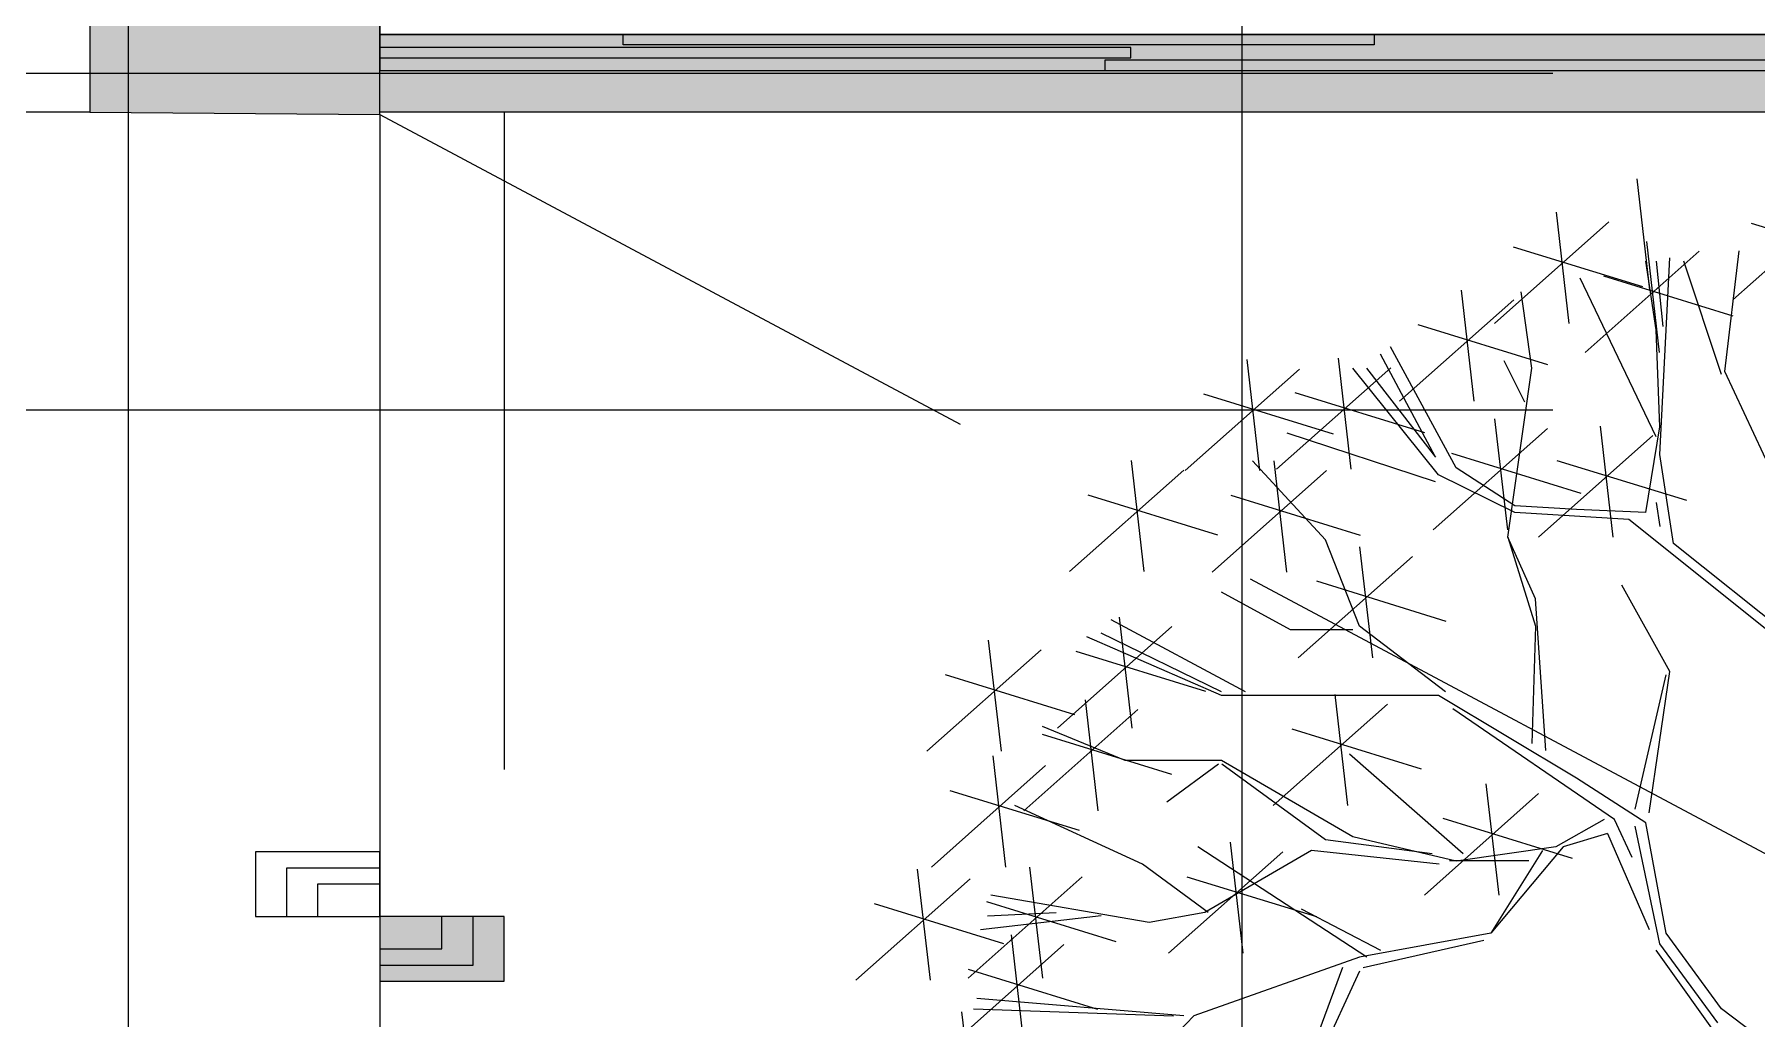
# Model space of a CAD drawing. Header units: metres. Extents: x -54 to 264, y -14 to 31.
# Drawn here: x 26.054 to 29.379, y 1.549 to 3.45 of the extents above; entities that cross this region are included whole.
import ezdxf

# ---------------------------------------------------------------- set-up
doc = ezdxf.new("R2010")
doc.units = ezdxf.units.M
doc.header["$LTSCALE"] = 0.001
doc.linetypes.add('CENTERX2', pattern=[101.6, 63.5, -12.7, 12.7, -12.7])
doc.linetypes.add('HIDDENX2', pattern=[19.05, 12.7, -6.35])
doc.layers.get('0').update_dxf_attribs({"lineweight": 13, "true_color": 0x000000})
for name, color, linetype, lineweight, true_color in [('JACH-Anotaciones-Cambios deNivelPiso', 7, 'Continuous', 13, 0x000000), ('JACH-Anotaciones-Cambios deNivelPiso @ 0.05', 7, 'Continuous', 13, 0x000000), ('JACH-Anotaciones-Cambios deNivelPiso @ 0.075', 7, 'Continuous', 13, 0x000000), ('JACH-Anotaciones-Cambios deNivelPiso @ 0.1', 7, 'Continuous', 13, 0x000000), ('Jach-Anotaciones-Hatch-Lum100%', 7, 'Continuous', 13, 0x000000), ('Jach-Anotaciones-Hatch-Lum50%', 9, 'Continuous', 13, 0x808080), ('Jach-Anotaciones-Hatch-Lum80%', 250, 'Continuous', 13, 0x333333), ('JACH-Anotaciones-Lineas-EJES', 7, 'CENTERX2', 9, 0x666666), ('JACH-Arq-Lineas-Piso', 7, 'Continuous', 13, 0x1a1a1a), ('JACH-Arq-Lineas-Proyeccion', 250, 'HIDDENX2', 13, 0x333333), ('JACH-Arq-Mobiliario01-', 250, 'Continuous', 9, 0x333333), ('JACH-ArqPaisaje-Vegetación', 7, 'Continuous', 13, 0x999999)]:
    doc.layers.add(name, color=color, linetype=linetype, lineweight=lineweight, true_color=true_color)
doc.layers.add('JACH-Arq-Muros01-Carga', color=3, linetype='Continuous', lineweight=25)

# ---------------------------------------------------------------- blocks, each defined once
blk = doc.blocks.new('A$C65703694')
at = {"linetype": 'ByBlock'}
for p, q in [((0.6921, 1.2927), (0.7017, 1.2098)), ((0.849, 1.2781), (0.7637, 1.2023)), ((0.6713, 1.2605), (0.586, 1.1848)), ((0.6319, 1.2677), (0.6415, 1.1848)), ((0.7774, 1.2596), (0.874, 1.2298)), ((0.5998, 1.242), (0.6963, 1.2122)), ((0.7387, 1.2387), (0.6535, 1.163)), ((0.6994, 1.2459), (0.7089, 1.163)), ((0.7093, 1.087), (0.7168, 1.2338)), ((0.7579, 1.1488), (0.7684, 1.239)), ((0.7067, 1.1799), (0.6988, 1.2311)), ((0.7067, 1.2311), (0.7115, 1.1825)), ((0.7553, 1.1466), (0.7273, 1.2311)), ((0.5611, 1.2095), (0.5706, 1.1266)), ((0.6139, 1.1514), (0.606, 1.2084)), ((0.7067, 1.1002), (0.6498, 1.2184)), ((0.6672, 1.2202), (0.7637, 1.1904)), ((0.6004, 1.2023), (0.5152, 1.1266)), ((0.5289, 1.1839), (0.6254, 1.154)), ((0.7093, 1.1076), (0.7067, 1.1799)), ((0.4012, 1.1578), (0.4108, 1.0749)), ((0.4693, 1.1588), (0.4788, 1.0759)), ((0.5421, 1.0849), (0.5009, 1.1619)), ((0.5574, 1.077), (0.5084, 1.1672)), ((0.6086, 1.126), (0.5933, 1.1567)), ((0.4406, 1.1506), (0.3553, 1.0749)), ((0.5086, 1.1517), (0.4234, 1.0759)), ((0.5443, 1.0717), (0.4803, 1.1514)), ((0.4904, 1.1514), (0.5421, 1.0849)), ((0.5959, 1.0253), (0.6139, 1.1514)), ((0.7938, 1.0717), (0.7579, 1.1488)), ((0.369, 1.1321), (0.4656, 1.1023)), ((0.4371, 1.1332), (0.5337, 1.1034)), ((0.6254, 1.1064), (0.5402, 1.0306)), ((0.5861, 1.1135), (0.5956, 1.0306)), ((0.6648, 1.1081), (0.6743, 1.0252)), ((0.6988, 1.0437), (0.7093, 1.1076)), ((0.5421, 1.0665), (0.4313, 1.1028)), ((0.7041, 1.101), (0.6189, 1.0252)), ((0.3149, 1.0825), (0.3244, 0.9996)), ((0.4598, 1.0231), (0.4055, 1.0822)), ((0.4214, 1.0821), (0.4309, 0.9992)), ((0.5539, 1.0879), (0.6505, 1.0581)), ((0.6326, 1.0825), (0.7292, 1.0527)), ((0.7194, 1.0205), (0.7093, 1.087)), ((0.3542, 1.0753), (0.269, 0.9996)), ((0.4607, 1.075), (0.3755, 0.9992)), ((0.6012, 1.0437), (0.5443, 1.0717)), ((0.6012, 1.0485), (0.5574, 1.077)), ((0.2827, 1.0569), (0.3793, 1.027)), ((0.3892, 1.0565), (0.4858, 1.0267)), ((0.6471, 1.0459), (0.6012, 1.0485)), ((0.6861, 1.0384), (0.6012, 1.0437)), ((0.6988, 1.0437), (0.6471, 1.0459)), ((0.7067, 1.0511), (0.7093, 1.0332)), ((0.7991, 0.9482), (0.6861, 1.0384)), ((0.4852, 0.9587), (0.4598, 1.0231)), ((0.4854, 1.0181), (0.4949, 0.9352)), ((0.6165, 0.9793), (0.5959, 1.0253)), ((0.5959, 1.0253), (0.6165, 0.9587)), ((0.8069, 0.9508), (0.7194, 1.0205)), ((0.5247, 1.0109), (0.4395, 0.9352)), ((0.4532, 0.9925), (0.5497, 0.9626)), ((0.7168, 0.925), (0.6809, 0.9894)), ((0.4339, 0.9561), (0.3823, 0.9841)), ((0.6244, 0.8659), (0.6165, 0.9793)), ((0.4002, 0.9097), (0.3, 0.9635)), ((0.306, 0.9656), (0.3155, 0.8827)), ((0.3453, 0.9585), (0.2601, 0.8827)), ((0.3823, 0.907), (0.282, 0.9508)), ((0.3823, 0.9097), (0.2925, 0.9535)), ((0.4803, 0.9561), (0.4339, 0.9561)), ((0.5495, 0.9097), (0.4852, 0.9587)), ((0.6165, 0.9587), (0.6139, 0.8711)), ((0.2477, 0.9412), (0.1625, 0.8655)), ((0.2084, 0.9484), (0.2179, 0.8655)), ((0.2738, 0.94), (0.3703, 0.9102)), ((0.7014, 0.8194), (0.7168, 0.925)), ((0.1762, 0.9228), (0.2728, 0.8929)), ((0.6909, 0.8221), (0.7141, 0.9224)), ((0.2807, 0.9038), (0.2902, 0.8209)), ((0.5443, 0.907), (0.3823, 0.907)), ((0.5062, 0.9006), (0.421, 0.8249)), ((0.4669, 0.9078), (0.4764, 0.8249)), ((0.6471, 0.8453), (0.5443, 0.907)), ((0.32, 0.8967), (0.2348, 0.8209)), ((0.6756, 0.8146), (0.5548, 0.897)), ((0.2485, 0.8782), (0.345, 0.8484)), ((0.3105, 0.8584), (0.2488, 0.8838)), ((0.4347, 0.8821), (0.5313, 0.8523)), ((0.2118, 0.8619), (0.2213, 0.779)), ((0.5627, 0.7888), (0.4777, 0.8632)), ((0.2511, 0.8547), (0.1659, 0.779)), ((0.3823, 0.8584), (0.3105, 0.8584)), ((0.3801, 0.8558), (0.3415, 0.8275)), ((0.4803, 0.8015), (0.3823, 0.8584)), ((0.4598, 0.7992), (0.3826, 0.8558)), ((0.1796, 0.8362), (0.2762, 0.8064)), ((0.5795, 0.841), (0.5891, 0.7581)), ((0.6988, 0.812), (0.6471, 0.8453)), ((0.3235, 0.7811), (0.2283, 0.825)), ((0.6189, 0.8338), (0.5337, 0.7581)), ((0.5474, 0.8154), (0.6439, 0.7855)), ((0.6677, 0.8146), (0.6318, 0.794)), ((0.6887, 0.7862), (0.6756, 0.8146)), ((0.7093, 0.7218), (0.6909, 0.8094)), ((0.7141, 0.7297), (0.6988, 0.812)), ((0.3888, 0.7975), (0.3983, 0.7146)), ((0.5395, 0.7889), (0.4598, 0.7992)), ((0.5574, 0.7835), (0.4803, 0.8015)), ((0.6703, 0.8041), (0.6371, 0.794)), ((0.6703, 0.8041), (0.7014, 0.7323)), ((0.4281, 0.7903), (0.3429, 0.7146)), ((0.4907, 0.7117), (0.3646, 0.794)), ((0.4495, 0.7914), (0.3698, 0.7451)), ((0.5446, 0.7811), (0.4495, 0.7914)), ((0.6115, 0.7837), (0.5524, 0.7837)), ((0.6318, 0.794), (0.5574, 0.7835)), ((0.6371, 0.794), (0.5832, 0.7297)), ((0.6218, 0.7914), (0.5832, 0.7297)), ((0.1554, 0.7774), (0.165, 0.6945)), ((0.2785, 0.7718), (0.1933, 0.6961)), ((0.2392, 0.779), (0.2487, 0.6961)), ((0.3723, 0.7451), (0.3235, 0.7811)), ((0.3566, 0.7718), (0.4532, 0.742)), ((0.1948, 0.7703), (0.1095, 0.6945)), ((0.3285, 0.7375), (0.2102, 0.758)), ((0.1232, 0.7518), (0.2198, 0.722)), ((0.207, 0.7533), (0.3036, 0.7235)), ((0.4418, 0.7477), (0.5009, 0.7169)), ((0.2926, 0.7425), (0.2025, 0.7322)), ((0.2077, 0.7425), (0.2591, 0.7451)), ((0.3698, 0.7451), (0.3285, 0.7375)), ((0.2648, 0.7211), (0.1796, 0.6454)), ((0.2255, 0.7283), (0.235, 0.6454)), ((0.5832, 0.7297), (0.4852, 0.7117)), ((0.4881, 0.7039), (0.5781, 0.7245)), ((0.7527, 0.6626), (0.7093, 0.7218)), ((0.7553, 0.6732), (0.7141, 0.7297)), ((0.4852, 0.7117), (0.3617, 0.6679)), ((0.7581, 0.6447), (0.7067, 0.7169)), ((0.1933, 0.7027), (0.2899, 0.6728)), ((0.4726, 0.7039), (0.4315, 0.5933)), ((0.4854, 0.7014), (0.4366, 0.5958)), ((0.1885, 0.671), (0.1981, 0.5882)), ((0.1974, 0.6731), (0.3466, 0.668)), ((0.3543, 0.668), (0.1999, 0.6808)), ((0.7964, 0.6421), (0.7553, 0.6732)), ((0.3617, 0.6679), (0.2973, 0.6009))]:
    blk.add_line(p, q, dxfattribs=at)
blk = doc.blocks.new('*U127')
at = {"lineweight": 0, "ltscale": 100}
h = blk.add_hatch(color=256, dxfattribs=at)
h.dxf.hatch_style = 1
h.paths.add_polyline_path([(0, 0), (0, -1.25), (2.4, -1.25), (2.4, 0)])
for points in [[(-2.4, 1.25), (-2.4, 0), (0, 0), (0, 1.25)], [(0, 0), (0, -1.25), (2.4, -1.25), (2.4, 0)]]:
    blk.add_lwpolyline(points, close=True, dxfattribs=at)
blk = doc.blocks.new('*U309')
at = {"layer": 'JACH-Anotaciones-Cambios deNivelPiso @ 0.05', "xscale": 0.05, "yscale": 0.05, "zscale": 0.05}
blk.add_blockref('*U127', (26.7209, 1.746), dxfattribs=at)
at = {"layer": 'JACH-Anotaciones-Cambios deNivelPiso @ 0.075', "xscale": 0.075, "yscale": 0.075, "zscale": 0.075}
blk.add_blockref('*U127', (26.7209, 1.746), dxfattribs=at)
at = {"layer": 'JACH-Anotaciones-Cambios deNivelPiso @ 0.1', "xscale": 0.1, "yscale": 0.1, "zscale": 0.1}
blk.add_blockref('*U127', (26.7209, 1.746), dxfattribs=at)

msp = doc.modelspace()

# ---------------------------------------------------------------- hatches: boundary and pattern name
at = {"layer": 'Jach-Anotaciones-Hatch-Lum50%', "ltscale": 100}
h = msp.add_hatch(color=256, dxfattribs=at)
h.dxf.hatch_style = 1
h.paths.add_polyline_path([(26.7209, 3.45), (32.5209, 3.45), (32.5209, 3.3), (26.7209, 3.3)])
h = msp.add_hatch(color=256, dxfattribs=at)
h.dxf.hatch_style = 1
h.paths.add_polyline_path([(26.7209, 3.45), (32.5209, 3.45), (32.5209, 3.3), (26.7209, 3.3)])
at = {"layer": 'Jach-Anotaciones-Hatch-Lum80%', "ltscale": 100}
msp.add_hatch(color=256, dxfattribs=at).paths.add_polyline_path([(26.3109, 6.7), (26.1609, 6.7), (26.1609, 3.3), (26.7209, 3.295), (26.7209, 6.7), (26.5709, 6.7), (26.5709, 4.5), (26.3109, 4.5)])

# ---------------------------------------------------------------- linework, layer by layer
at = {"layer": 'Jach-Anotaciones-Hatch-Lum100%', "ltscale": 100}
for points in [[(26.7209, 3.38), (32.5209, 3.38), (32.5209, 3.45), (26.7209, 3.45)], [(28.1709, 3.425), (26.7209, 3.425), (26.7209, 3.405), (28.1709, 3.405)], [(28.6408, 3.43), (27.1908, 3.43), (27.1908, 3.45), (28.6408, 3.45)], [(28.1209, 3.38), (31.1209, 3.38), (31.1209, 3.4), (28.1209, 3.4)]]:
    msp.add_lwpolyline(points, close=True, dxfattribs=at)
at = {"layer": 'JACH-Anotaciones-Lineas-EJES', "ltscale": 100}
for points in [[(26.2359, -2.375), (26.2359, 25.938)], [(28.3859, -2.3716), (28.3859, 25.9187)], [(22.6359, 3.3754), (52.1472, 3.3754)], [(22.6359, 2.725), (52.1472, 2.725)]]:
    msp.add_lwpolyline(points, dxfattribs=at)
at = {"layer": 'JACH-Arq-Lineas-Piso', "ltscale": 100}
msp.add_lwpolyline([(26.7209, 3.295), (26.7209, 0.195)], dxfattribs=at)
at = {"layer": 'JACH-Arq-Lineas-Proyeccion', "ltscale": 100}
for points in [[(26.1609, 3.3), (24.8609, 3.3)], [(32.5209, 3.3), (26.7209, 0.2)], [(26.7209, 3.295), (32.5209, 0.2)], [(26.9609, 3.3), (26.9609, 0.205)]]:
    msp.add_lwpolyline(points, dxfattribs=at)
at = {"layer": 'JACH-Arq-Mobiliario01-', "ltscale": 100}
msp.add_lwpolyline([(26.7209, 3.45), (32.5209, 3.45), (32.5209, 4.05), (26.7209, 4.05)], close=True, dxfattribs=at)
at = {"layer": 'JACH-Arq-Muros01-Carga', "ltscale": 100}
for points in [[(26.3109, 6.7), (26.1609, 6.7), (26.1609, 3.3), (26.7209, 3.295), (26.7209, 6.7), (26.5709, 6.7), (26.5709, 4.5), (26.3109, 4.5)], [(26.7209, 3.45), (32.5209, 3.45), (32.5209, 3.3), (26.7209, 3.3)]]:
    msp.add_lwpolyline(points, close=True, dxfattribs=at)

# ---------------------------------------------------------------- block references
at = {"layer": 'JACH-Anotaciones-Cambios deNivelPiso', "lineweight": 0}
msp.add_blockref('*U309', (0, 0), dxfattribs=at)
at = {"layer": 'JACH-ArqPaisaje-Vegetación', "xscale": 2.588105433034502, "yscale": 2.588105433034502, "zscale": 2.588105433034502}
msp.add_blockref('A$C65703694', (27.3564, -0.1745), dxfattribs=at)

doc.saveas('drawing.dxf')
